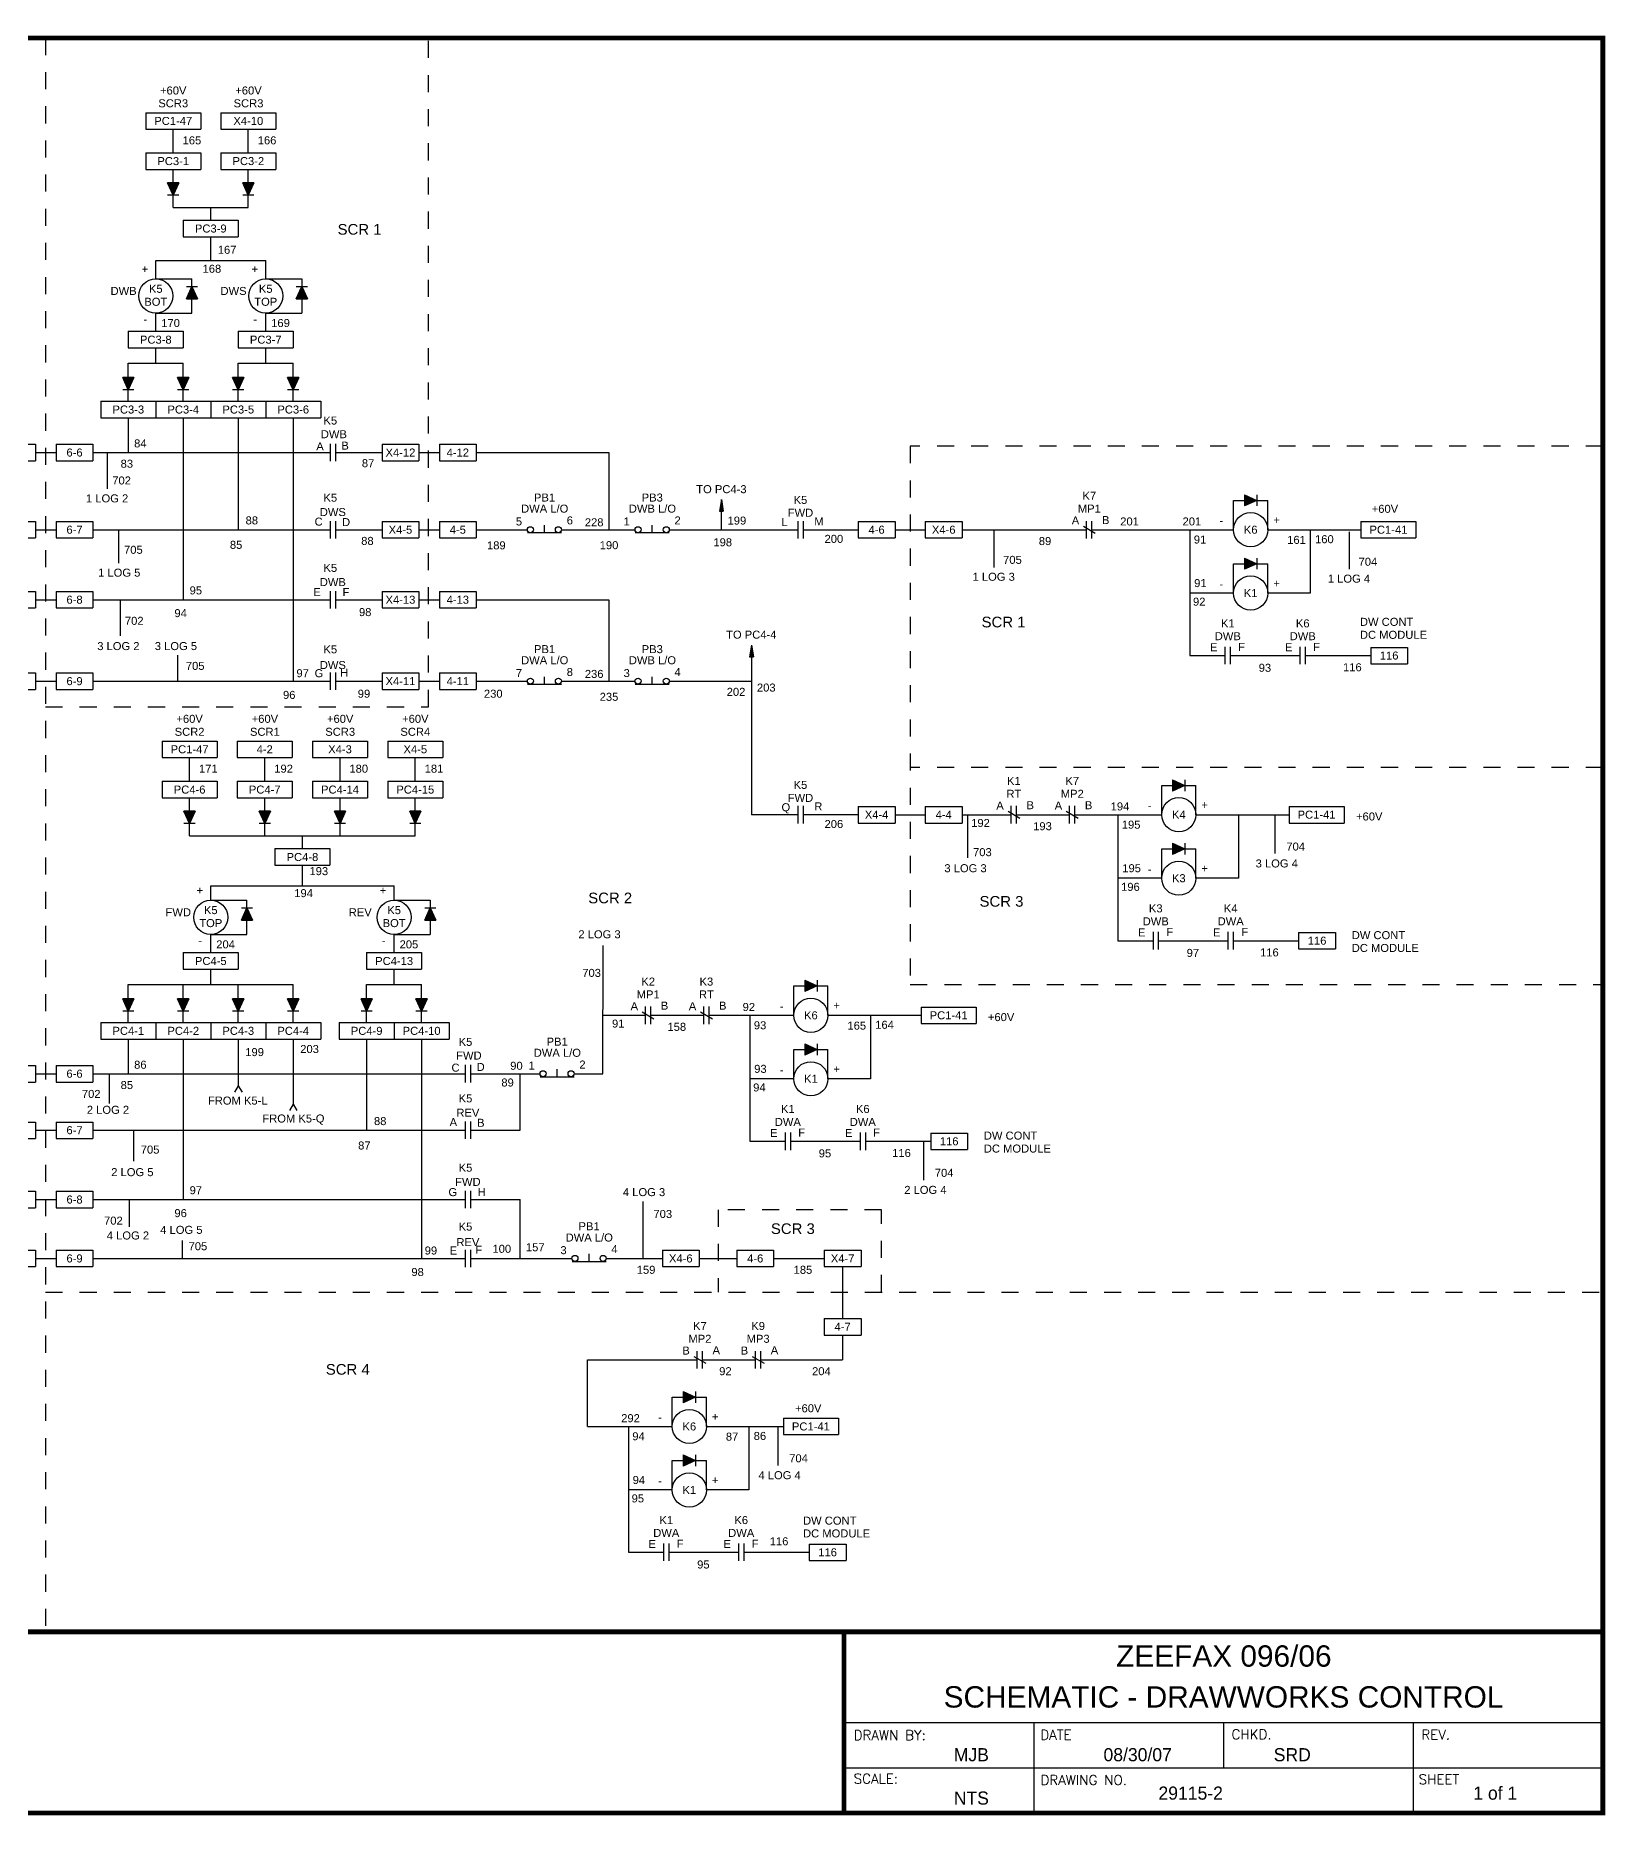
# Model space of a CAD drawing. Extents: x 2.1 to 18.8, y -2.1 to 8.4.
# Drawn here: x 9.58 to 18.78, y -2.07 to 8.35 of the extents above; entities that cross this region are included whole.
import ezdxf
from ezdxf.enums import TextEntityAlignment as Align

# ---------------------------------------------------------------- set-up
doc = ezdxf.new("R2010")
doc.units = 0
doc.header["$MEASUREMENT"] = 0
doc.linetypes.add('DASHED2', pattern=[0.375, 0.25, -0.125])
doc.layers.get('0').update_dxf_attribs({"linetype": 'CONTINUOUS'})
doc.layers.add('DRAWING', color=7, linetype='CONTINUOUS')
doc.styles.add('A1', font='A1.shx')
doc.styles.add('ROMAND', font='ROMAND.shx')
doc.styles.get("Standard").update_dxf_attribs({"font": 'ARIAL.TTF'})

# ---------------------------------------------------------------- blocks, each defined once
blk = doc.blocks.new('npcap')
for p, q in [((0, 0.051), (0, -0.051)), ((0.031, 0.051), (0.031, -0.051))]:
    blk.add_line(p, q)
blk = doc.blocks.new('diode')
blk.add_hatch(color=256).paths.add_polyline_path([(0.072, 0), (0, 0.033), (0, -0.033)])
for p, q in [((0, 0.033), (0.072, 0)), ((0, 0.033), (0, -0.033)), ((0.072, 0), (0, -0.033)), ((0.072, 0.033), (0.072, -0.033))]:
    blk.add_line(p, q)
blk = doc.blocks.new('pot_arrow')
blk.add_hatch(color=256).paths.add_polyline_path([(-0.068, 0.011), (-0.068, -0.011), (0, 0)])
for p, q in [((-0.068, 0.011), (-0.068, -0.011)), ((0, 0), (-0.068, 0.011)), ((0, 0), (-0.068, -0.011))]:
    blk.add_line(p, q)
blk = doc.blocks.new('N_C_contact')
for p, q in [((0.051, 0.031), (-0.051, 0.031)), ((0.051, 0), (-0.051, 0)), ((-0.02, -0.019), (0.02, 0.05))]:
    blk.add_line(p, q)

msp = doc.modelspace()

# ---------------------------------------------------------------- linework, layer by layer
at = {"color": 7}
for p, q in [((14.32, -1.525), (18.765, -1.525)), ((15.431, -1.525), (15.431, -2.056)), ((16.543, -1.525), (16.543, -1.791)), ((17.654, -1.525), (17.654, -2.056)), ((14.32, -1.791), (18.765, -1.791))]:
    msp.add_line(p, q, dxfattribs=at)
at = {"color": 7, "const_width": 0.0288}
msp.add_lwpolyline([(18.765, -2.056), (18.765, 8.34), (2.133, 8.34), (2.133, -2.056)], close=True, dxfattribs=at)
for points in [[(2.133, -0.995), (18.765, -0.995)], [(14.32, -2.056), (14.32, -0.995)]]:
    msp.add_lwpolyline(points, dxfattribs=at)
at = {"layer": 'DRAWING', "color": 7, "linetype": 'DASHED2', "ltscale": 0.25}
for p, q in [((9.643, 8.34), (9.643, -0.995)), ((11.886, 4.423), (11.886, 8.34)), ((14.708, 5.949), (14.708, 2.797)), ((18.765, 5.949), (14.708, 5.949)), ((9.643, 4.423), (11.886, 4.423)), ((18.765, 4.067), (14.708, 4.067)), ((14.708, 2.797), (18.765, 2.797)), ((14.54, 1.477), (13.583, 1.477)), ((13.583, 1.477), (13.583, 0.995)), ((14.54, 0.995), (14.54, 1.477)), ((9.643, 0.995), (18.746, 0.995))]:
    msp.add_line(p, q, dxfattribs=at)
at = {"layer": 'DRAWING', "color": 7}
for p, q in [((10.23, 7.902), (10.23, 7.806)), ((10.23, 7.902), (10.552, 7.902)), ((10.552, 7.902), (10.552, 7.806)), ((10.67, 7.902), (10.67, 7.806)), ((10.67, 7.902), (10.992, 7.902)), ((10.992, 7.902), (10.992, 7.806)), ((10.23, 7.806), (10.552, 7.806)), ((10.391, 7.667), (10.391, 7.806)), ((10.67, 7.806), (10.992, 7.806)), ((10.831, 7.667), (10.831, 7.806)), ((10.23, 7.667), (10.23, 7.57)), ((10.23, 7.667), (10.552, 7.667)), ((10.552, 7.667), (10.552, 7.57)), ((10.67, 7.667), (10.992, 7.667)), ((10.67, 7.667), (10.67, 7.57)), ((10.992, 7.667), (10.992, 7.57)), ((10.23, 7.57), (10.552, 7.57)), ((10.391, 7.347), (10.391, 7.57)), ((10.67, 7.57), (10.992, 7.57)), ((10.831, 7.347), (10.831, 7.57)), ((10.391, 7.347), (10.831, 7.347)), ((10.611, 7.272), (10.611, 7.347)), ((10.45, 7.272), (10.772, 7.272)), ((10.45, 7.272), (10.45, 7.175)), ((10.772, 7.272), (10.772, 7.175)), ((10.45, 7.175), (10.772, 7.175)), ((10.611, 7.037), (10.611, 7.175)), ((10.289, 7.037), (10.933, 7.037)), ((10.289, 6.929), (10.289, 7.037)), ((10.933, 6.929), (10.933, 7.037)), ((10.289, 6.929), (10.501, 6.929)), ((10.501, 6.729), (10.501, 6.929)), ((10.933, 6.929), (11.145, 6.929)), ((11.145, 6.929), (11.145, 6.729)), ((10.289, 6.622), (10.289, 6.729)), ((10.289, 6.729), (10.501, 6.729)), ((10.933, 6.622), (10.933, 6.729)), ((10.933, 6.729), (11.145, 6.729)), ((10.128, 6.622), (10.45, 6.622)), ((10.128, 6.622), (10.128, 6.525)), ((10.45, 6.622), (10.45, 6.525)), ((10.772, 6.622), (11.094, 6.622)), ((10.772, 6.622), (10.772, 6.525)), ((11.094, 6.622), (11.094, 6.525)), ((10.128, 6.525), (10.45, 6.525)), ((10.289, 6.436), (10.289, 6.525)), ((10.772, 6.525), (11.094, 6.525)), ((10.933, 6.436), (10.933, 6.525)), ((10.128, 6.212), (10.128, 6.436)), ((10.128, 6.436), (10.45, 6.436)), ((10.45, 6.212), (10.45, 6.436)), ((10.772, 6.436), (11.094, 6.436)), ((10.772, 6.212), (10.772, 6.436)), ((11.094, 6.212), (11.094, 6.436)), ((9.967, 6.212), (10.289, 6.212)), ((9.967, 6.212), (9.967, 6.116)), ((10.289, 6.212), (10.289, 6.116)), ((10.289, 6.212), (10.611, 6.212)), ((10.611, 6.212), (10.611, 6.116)), ((10.611, 6.212), (10.933, 6.212)), ((10.933, 6.212), (10.933, 6.116)), ((10.933, 6.212), (11.255, 6.212)), ((11.255, 6.212), (11.255, 6.116)), ((9.967, 6.116), (10.289, 6.116)), ((10.128, 6.116), (10.128, 5.912)), ((10.289, 6.116), (10.611, 6.116)), ((10.45, 6.116), (10.45, 5.05)), ((10.611, 6.116), (10.933, 6.116)), ((10.772, 6.116), (10.772, 5.46)), ((10.933, 6.116), (11.255, 6.116)), ((11.094, 6.116), (11.094, 4.573)), ((9.369, 5.961), (9.585, 5.961)), ((9.585, 5.961), (9.585, 5.864)), ((9.705, 5.961), (9.921, 5.961)), ((9.705, 5.961), (9.705, 5.864)), ((9.921, 5.961), (9.921, 5.864)), ((11.614, 5.961), (11.83, 5.961)), ((11.614, 5.961), (11.614, 5.864)), ((11.83, 5.961), (11.83, 5.864)), ((11.95, 5.961), (11.95, 5.864)), ((11.95, 5.961), (12.166, 5.961)), ((12.166, 5.961), (12.166, 5.864)), ((9.369, 5.864), (9.585, 5.864)), ((9.585, 5.912), (9.705, 5.912)), ((9.705, 5.864), (9.921, 5.864)), ((9.921, 5.912), (11.311, 5.912)), ((10.005, 5.912), (10.005, 5.7)), ((11.342, 5.912), (11.614, 5.912)), ((11.614, 5.864), (11.83, 5.864)), ((11.83, 5.912), (11.95, 5.912)), ((11.83, 5.912), (11.95, 5.912)), ((11.95, 5.864), (12.166, 5.864)), ((12.166, 5.912), (12.943, 5.912)), ((12.943, 5.912), (12.943, 5.46)), ((13.602, 5.46), (13.602, 5.637)), ((16.602, 5.46), (16.602, 5.632)), ((16.602, 5.632), (16.802, 5.632)), ((16.802, 5.46), (16.802, 5.632)), ((9.369, 5.509), (9.585, 5.509)), ((9.585, 5.509), (9.585, 5.412)), ((9.585, 5.46), (9.705, 5.46)), ((9.705, 5.509), (9.705, 5.412)), ((9.705, 5.509), (9.921, 5.509)), ((9.921, 5.509), (9.921, 5.412)), ((9.921, 5.46), (11.311, 5.46)), ((10.07, 5.46), (10.07, 5.264)), ((11.342, 5.46), (11.614, 5.46)), ((11.614, 5.509), (11.83, 5.509)), ((11.614, 5.509), (11.614, 5.412)), ((11.83, 5.509), (11.83, 5.412)), ((11.83, 5.46), (11.95, 5.46)), ((11.83, 5.46), (11.95, 5.46)), ((11.95, 5.509), (11.95, 5.412)), ((11.95, 5.509), (12.166, 5.509)), ((12.166, 5.509), (12.166, 5.412)), ((12.166, 5.46), (12.466, 5.46)), ((12.466, 5.443), (12.665, 5.443)), ((12.565, 5.443), (12.565, 5.487)), ((12.665, 5.46), (13.097, 5.46)), ((13.097, 5.443), (13.296, 5.443)), ((13.197, 5.443), (13.197, 5.487)), ((13.296, 5.46), (14.05, 5.46)), ((14.082, 5.46), (14.403, 5.46)), ((14.403, 5.509), (14.619, 5.509)), ((14.403, 5.509), (14.403, 5.412)), ((14.619, 5.509), (14.619, 5.412)), ((14.619, 5.46), (14.796, 5.46)), ((14.796, 5.509), (14.796, 5.412)), ((14.796, 5.509), (15.012, 5.509)), ((15.012, 5.509), (15.012, 5.412)), ((15.012, 5.46), (15.475, 5.46)), ((15.198, 5.459), (15.198, 5.239)), ((15.363, 5.46), (15.741, 5.46)), ((15.772, 5.46), (16.602, 5.46)), ((16.345, 5.46), (16.345, 4.723)), ((16.802, 5.46), (17.348, 5.46)), ((17.051, 5.46), (17.051, 5.089)), ((17.279, 5.448), (17.279, 5.228)), ((17.348, 5.509), (17.67, 5.509)), ((17.348, 5.509), (17.348, 5.412)), ((17.67, 5.509), (17.67, 5.412)), ((9.369, 5.412), (9.585, 5.412)), ((9.705, 5.412), (9.921, 5.412)), ((11.614, 5.412), (11.83, 5.412)), ((11.95, 5.412), (12.166, 5.412)), ((14.403, 5.412), (14.619, 5.412)), ((14.796, 5.412), (15.012, 5.412)), ((17.348, 5.412), (17.67, 5.412)), ((16.602, 5.261), (16.802, 5.261)), ((16.602, 5.089), (16.602, 5.261)), ((16.802, 5.089), (16.802, 5.261)), ((9.369, 5.098), (9.585, 5.098)), ((9.585, 5.098), (9.585, 5.002)), ((9.585, 5.05), (9.705, 5.05)), ((9.705, 5.098), (9.705, 5.002)), ((9.705, 5.098), (9.921, 5.098)), ((9.921, 5.098), (9.921, 5.002)), ((9.921, 5.05), (11.311, 5.05)), ((10.081, 5.052), (10.081, 4.839)), ((11.342, 5.05), (11.614, 5.05)), ((11.614, 5.098), (11.83, 5.098)), ((11.614, 5.098), (11.614, 5.002)), ((11.83, 5.098), (11.83, 5.002)), ((11.83, 5.05), (11.95, 5.05)), ((11.83, 5.05), (11.95, 5.05)), ((11.95, 5.098), (11.95, 5.002)), ((11.95, 5.098), (12.166, 5.098)), ((12.166, 5.098), (12.166, 5.002)), ((12.166, 5.05), (12.943, 5.05)), ((12.943, 5.05), (12.943, 4.573)), ((16.602, 5.089), (16.345, 5.089)), ((17.051, 5.089), (16.802, 5.089)), ((9.369, 5.002), (9.585, 5.002)), ((9.705, 5.002), (9.921, 5.002)), ((11.614, 5.002), (11.83, 5.002)), ((11.95, 5.002), (12.166, 5.002)), ((10.419, 4.573), (10.419, 4.725)), ((13.778, 4.783), (13.778, 3.791)), ((16.345, 4.723), (16.551, 4.723)), ((16.583, 4.723), (16.99, 4.723)), ((17.022, 4.723), (17.405, 4.723)), ((17.405, 4.771), (17.621, 4.771)), ((17.405, 4.771), (17.405, 4.675)), ((17.621, 4.771), (17.621, 4.675)), ((9.369, 4.621), (9.585, 4.621)), ((9.585, 4.621), (9.585, 4.524)), ((9.705, 4.621), (9.705, 4.524)), ((9.705, 4.621), (9.921, 4.621)), ((9.921, 4.621), (9.921, 4.524)), ((11.614, 4.621), (11.83, 4.621)), ((11.614, 4.621), (11.614, 4.524)), ((11.83, 4.621), (11.83, 4.524)), ((11.95, 4.621), (11.95, 4.524)), ((11.95, 4.621), (12.166, 4.621)), ((12.166, 4.621), (12.166, 4.524)), ((12.565, 4.555), (12.565, 4.599)), ((13.197, 4.555), (13.197, 4.599)), ((17.405, 4.675), (17.621, 4.675)), ((9.369, 4.524), (9.585, 4.524)), ((9.585, 4.573), (9.705, 4.573)), ((9.705, 4.524), (9.921, 4.524)), ((9.921, 4.573), (11.311, 4.573)), ((11.342, 4.573), (11.614, 4.573)), ((11.614, 4.524), (11.83, 4.524)), ((11.83, 4.573), (11.95, 4.573)), ((11.83, 4.573), (11.95, 4.573)), ((11.95, 4.524), (12.166, 4.524)), ((12.166, 4.573), (12.466, 4.573)), ((12.466, 4.555), (12.665, 4.555)), ((12.665, 4.573), (13.097, 4.573)), ((13.097, 4.555), (13.296, 4.555)), ((13.296, 4.573), (13.778, 4.573)), ((10.326, 4.222), (10.648, 4.222)), ((10.326, 4.222), (10.326, 4.126)), ((10.648, 4.222), (10.648, 4.126)), ((10.766, 4.222), (10.766, 4.126)), ((10.766, 4.222), (11.088, 4.222)), ((11.088, 4.222), (11.088, 4.126)), ((11.207, 4.222), (11.207, 4.126)), ((11.207, 4.222), (11.529, 4.222)), ((11.529, 4.222), (11.529, 4.126)), ((11.648, 4.222), (11.97, 4.222)), ((11.648, 4.222), (11.648, 4.126)), ((11.97, 4.222), (11.97, 4.126)), ((10.326, 4.126), (10.648, 4.126)), ((10.487, 3.987), (10.487, 4.126)), ((10.766, 4.126), (11.088, 4.126)), ((10.927, 3.987), (10.927, 4.126)), ((11.207, 4.126), (11.529, 4.126)), ((11.368, 3.987), (11.368, 4.126)), ((11.648, 4.126), (11.97, 4.126)), ((11.809, 3.987), (11.809, 4.126)), ((10.326, 3.987), (10.326, 3.89)), ((10.326, 3.987), (10.648, 3.987)), ((10.648, 3.987), (10.648, 3.89)), ((10.766, 3.987), (11.088, 3.987)), ((10.766, 3.987), (10.766, 3.89)), ((11.088, 3.987), (11.088, 3.89)), ((11.207, 3.987), (11.207, 3.89)), ((11.207, 3.987), (11.529, 3.987)), ((11.529, 3.987), (11.529, 3.89)), ((11.648, 3.987), (11.97, 3.987)), ((11.648, 3.987), (11.648, 3.89)), ((11.97, 3.987), (11.97, 3.89)), ((16.181, 3.791), (16.181, 3.962)), ((16.181, 3.962), (16.381, 3.962)), ((16.381, 3.791), (16.381, 3.962)), ((10.326, 3.89), (10.648, 3.89)), ((10.487, 3.667), (10.487, 3.89)), ((10.766, 3.89), (11.088, 3.89)), ((10.927, 3.667), (10.927, 3.89)), ((11.207, 3.89), (11.529, 3.89)), ((11.368, 3.667), (11.368, 3.89)), ((11.648, 3.89), (11.97, 3.89)), ((11.809, 3.667), (11.809, 3.89)), ((14.05, 3.791), (13.778, 3.791)), ((14.403, 3.791), (14.082, 3.791)), ((14.403, 3.839), (14.403, 3.742)), ((14.403, 3.839), (14.619, 3.839)), ((14.619, 3.839), (14.619, 3.742)), ((14.619, 3.791), (14.796, 3.791)), ((14.796, 3.839), (15.012, 3.839)), ((14.796, 3.839), (14.796, 3.742)), ((15.012, 3.839), (15.012, 3.742)), ((15.012, 3.791), (15.3, 3.791)), ((15.044, 3.791), (15.044, 3.538)), ((15.331, 3.791), (15.641, 3.791)), ((15.673, 3.791), (16.181, 3.791)), ((15.924, 3.791), (15.924, 3.053)), ((16.381, 3.791), (16.927, 3.791)), ((16.63, 3.791), (16.63, 3.419)), ((16.844, 3.79), (16.844, 3.563)), ((16.927, 3.839), (17.249, 3.839)), ((16.927, 3.839), (16.927, 3.742)), ((17.249, 3.839), (17.249, 3.742)), ((10.487, 3.667), (11.809, 3.667)), ((11.148, 3.592), (11.148, 3.667)), ((14.403, 3.742), (14.619, 3.742)), ((14.796, 3.742), (15.012, 3.742)), ((16.927, 3.742), (17.249, 3.742)), ((10.987, 3.592), (11.309, 3.592)), ((10.987, 3.592), (10.987, 3.495)), ((11.309, 3.592), (11.309, 3.495)), ((16.181, 3.591), (16.381, 3.591)), ((16.181, 3.419), (16.181, 3.591)), ((16.381, 3.419), (16.381, 3.591)), ((10.987, 3.495), (11.309, 3.495)), ((11.148, 3.374), (11.148, 3.495)), ((10.611, 3.29), (10.611, 3.374)), ((10.611, 3.374), (11.685, 3.374)), ((11.685, 3.29), (11.685, 3.374)), ((16.181, 3.419), (15.924, 3.419)), ((16.63, 3.419), (16.381, 3.419)), ((10.611, 3.29), (10.823, 3.29)), ((10.823, 3.09), (10.823, 3.29)), ((11.685, 3.29), (11.897, 3.29)), ((11.897, 3.29), (11.897, 3.09)), ((10.611, 3.09), (10.823, 3.09)), ((10.611, 2.983), (10.611, 3.09)), ((11.685, 3.09), (11.897, 3.09)), ((11.685, 2.983), (11.685, 3.09)), ((12.907, 2.274), (12.909, 3.024)), ((15.924, 3.053), (16.13, 3.053)), ((16.161, 3.053), (16.569, 3.053)), ((16.6, 3.053), (16.983, 3.053)), ((16.983, 3.101), (17.199, 3.101)), ((16.983, 3.101), (16.983, 3.005)), ((17.199, 3.101), (17.199, 3.005)), ((10.45, 2.983), (10.772, 2.983)), ((10.45, 2.983), (10.45, 2.886)), ((10.772, 2.983), (10.772, 2.886)), ((11.524, 2.983), (11.846, 2.983)), ((11.524, 2.983), (11.524, 2.886)), ((11.846, 2.983), (11.846, 2.886)), ((16.983, 3.005), (17.199, 3.005)), ((10.45, 2.886), (10.772, 2.886)), ((10.611, 2.797), (10.611, 2.886)), ((11.524, 2.886), (11.846, 2.886)), ((11.685, 2.797), (11.685, 2.886)), ((10.128, 2.797), (11.094, 2.797)), ((10.128, 2.573), (10.128, 2.797)), ((10.45, 2.573), (10.45, 2.797)), ((10.772, 2.573), (10.772, 2.797)), ((11.094, 2.573), (11.094, 2.797)), ((11.524, 2.797), (11.846, 2.797)), ((11.524, 2.573), (11.524, 2.797)), ((11.846, 2.573), (11.846, 2.797)), ((14.026, 2.616), (14.026, 2.788)), ((14.026, 2.788), (14.226, 2.788)), ((14.226, 2.616), (14.226, 2.788)), ((12.907, 2.616), (13.157, 2.616)), ((13.188, 2.616), (13.499, 2.616)), ((13.53, 2.616), (14.026, 2.616)), ((13.769, 2.616), (13.769, 1.878)), ((14.226, 2.616), (14.772, 2.616)), ((14.475, 2.616), (14.475, 2.244)), ((14.772, 2.664), (15.094, 2.664)), ((14.772, 2.664), (14.772, 2.567)), ((15.094, 2.664), (15.094, 2.567)), ((9.967, 2.573), (10.289, 2.573)), ((9.967, 2.573), (9.967, 2.477)), ((10.289, 2.573), (10.611, 2.573)), ((10.289, 2.573), (10.289, 2.477)), ((10.611, 2.573), (10.611, 2.477)), ((10.611, 2.573), (10.933, 2.573)), ((10.933, 2.573), (11.255, 2.573)), ((10.933, 2.573), (10.933, 2.477)), ((11.255, 2.573), (11.255, 2.477)), ((11.363, 2.573), (11.685, 2.573)), ((11.363, 2.573), (11.363, 2.477)), ((11.685, 2.573), (12.007, 2.573)), ((11.685, 2.573), (11.685, 2.477)), ((12.007, 2.573), (12.007, 2.477)), ((14.772, 2.567), (15.094, 2.567)), ((9.967, 2.477), (10.289, 2.477)), ((10.128, 2.477), (10.128, 2.274)), ((10.289, 2.477), (10.611, 2.477)), ((10.45, 2.477), (10.45, 1.537)), ((10.611, 2.477), (10.933, 2.477)), ((10.772, 2.477), (10.772, 2.202)), ((10.933, 2.477), (11.255, 2.477)), ((11.094, 2.477), (11.094, 2.095)), ((11.363, 2.477), (11.685, 2.477)), ((11.524, 2.477), (11.524, 1.943)), ((11.685, 2.477), (12.007, 2.477)), ((11.846, 2.477), (11.846, 1.192)), ((14.026, 2.244), (14.026, 2.416)), ((14.026, 2.416), (14.226, 2.416)), ((14.226, 2.244), (14.226, 2.416)), ((9.369, 2.322), (9.585, 2.322)), ((9.585, 2.322), (9.585, 2.225)), ((9.705, 2.322), (9.705, 2.225)), ((9.705, 2.322), (9.921, 2.322)), ((9.921, 2.322), (9.921, 2.225)), ((12.639, 2.256), (12.639, 2.3)), ((9.369, 2.225), (9.585, 2.225)), ((9.585, 2.274), (9.705, 2.274)), ((9.705, 2.225), (9.921, 2.225)), ((9.921, 2.274), (12.102, 2.274)), ((10.016, 2.275), (10.016, 2.099)), ((10.772, 2.202), (10.75, 2.165)), ((10.772, 2.202), (10.794, 2.165)), ((12.134, 2.274), (12.54, 2.274)), ((12.423, 1.943), (12.423, 2.274)), ((12.54, 2.256), (12.739, 2.256)), ((12.739, 2.274), (12.907, 2.274)), ((14.026, 2.244), (13.769, 2.244)), ((14.475, 2.244), (14.226, 2.244)), ((11.094, 2.095), (11.072, 2.058)), ((11.094, 2.095), (11.116, 2.058)), ((9.369, 1.991), (9.585, 1.991)), ((9.585, 1.991), (9.585, 1.894)), ((9.705, 1.991), (9.705, 1.894)), ((9.705, 1.991), (9.921, 1.991)), ((9.921, 1.991), (9.921, 1.894)), ((9.369, 1.894), (9.585, 1.894)), ((9.585, 1.943), (9.705, 1.943)), ((9.705, 1.894), (9.921, 1.894)), ((9.921, 1.943), (12.102, 1.943)), ((10.159, 1.943), (10.159, 1.761)), ((12.134, 1.943), (12.423, 1.943)), ((13.769, 1.878), (13.975, 1.878)), ((14.006, 1.878), (14.414, 1.878)), ((14.445, 1.878), (14.828, 1.878)), ((14.785, 1.879), (14.785, 1.651)), ((14.828, 1.926), (14.828, 1.83)), ((14.828, 1.926), (15.044, 1.926)), ((15.044, 1.926), (15.044, 1.83)), ((14.828, 1.83), (15.044, 1.83)), ((9.369, 1.585), (9.585, 1.585)), ((9.585, 1.585), (9.585, 1.488)), ((9.705, 1.585), (9.705, 1.488)), ((9.705, 1.585), (9.921, 1.585)), ((9.921, 1.585), (9.921, 1.488)), ((9.369, 1.488), (9.585, 1.488)), ((9.585, 1.537), (9.705, 1.537)), ((9.705, 1.488), (9.921, 1.488)), ((9.921, 1.537), (12.102, 1.537)), ((10.133, 1.539), (10.133, 1.377)), ((12.134, 1.537), (12.423, 1.537)), ((12.423, 1.192), (12.423, 1.537)), ((13.143, 1.194), (13.143, 1.526)), ((10.446, 1.194), (10.446, 1.298)), ((9.369, 1.241), (9.585, 1.241)), ((9.585, 1.241), (9.585, 1.144)), ((9.585, 1.192), (9.705, 1.192)), ((9.705, 1.241), (9.705, 1.144)), ((9.705, 1.241), (9.921, 1.241)), ((9.921, 1.241), (9.921, 1.144)), ((9.921, 1.192), (12.102, 1.192)), ((12.134, 1.192), (12.727, 1.192)), ((12.727, 1.175), (12.926, 1.175)), ((12.827, 1.175), (12.827, 1.219)), ((12.926, 1.192), (13.256, 1.192)), ((13.256, 1.241), (13.472, 1.241)), ((13.256, 1.241), (13.256, 1.144)), ((13.472, 1.241), (13.472, 1.144)), ((13.472, 1.192), (13.692, 1.192)), ((13.692, 1.241), (13.692, 1.144)), ((13.692, 1.241), (13.908, 1.241)), ((13.908, 1.241), (13.908, 1.144)), ((13.908, 1.192), (14.204, 1.192)), ((14.204, 1.241), (14.42, 1.241)), ((14.204, 1.241), (14.204, 1.144)), ((14.42, 1.241), (14.42, 1.144)), ((9.369, 1.144), (9.585, 1.144)), ((9.705, 1.144), (9.921, 1.144)), ((13.256, 1.144), (13.472, 1.144)), ((13.692, 1.144), (13.908, 1.144)), ((14.204, 1.144), (14.42, 1.144)), ((14.312, 1.144), (14.312, 0.84)), ((14.204, 0.84), (14.42, 0.84)), ((14.204, 0.84), (14.204, 0.743)), ((14.42, 0.84), (14.42, 0.743)), ((14.204, 0.743), (14.42, 0.743)), ((14.312, 0.743), (14.312, 0.598)), ((12.818, 0.598), (13.46, 0.598)), ((12.818, 0.208), (12.818, 0.598)), ((13.492, 0.598), (13.802, 0.598)), ((13.833, 0.598), (14.312, 0.598)), ((13.314, 0.208), (13.314, 0.38)), ((13.314, 0.38), (13.514, 0.38)), ((13.514, 0.208), (13.514, 0.38)), ((13.965, 0.257), (14.287, 0.257)), ((13.965, 0.257), (13.965, 0.16)), ((14.287, 0.257), (14.287, 0.16)), ((12.818, 0.208), (13.314, 0.208)), ((13.057, 0.208), (13.057, -0.529)), ((13.514, 0.208), (13.965, 0.208)), ((13.763, 0.208), (13.763, -0.164)), ((13.932, 0.208), (13.932, -0.02)), ((13.965, 0.16), (14.287, 0.16)), ((13.314, 0.008), (13.514, 0.008)), ((13.314, -0.164), (13.314, 0.008)), ((13.514, -0.164), (13.514, 0.008)), ((13.314, -0.164), (13.057, -0.164)), ((13.763, -0.164), (13.514, -0.164)), ((14.116, -0.481), (14.116, -0.577)), ((14.116, -0.481), (14.332, -0.481)), ((14.332, -0.481), (14.332, -0.577)), ((13.057, -0.529), (13.263, -0.529)), ((13.294, -0.529), (13.702, -0.529)), ((13.733, -0.529), (14.116, -0.529)), ((14.116, -0.577), (14.332, -0.577))]:
    msp.add_line(p, q, dxfattribs=at)
for centre, radius in [((10.289, 6.829), 0.1), ((10.933, 6.829), 0.1), ((16.702, 5.46), 0.1), ((12.483, 5.46), 0.0176), ((12.647, 5.46), 0.0176), ((13.114, 5.46), 0.0176), ((13.279, 5.46), 0.0176), ((16.702, 5.089), 0.1), ((12.483, 4.573), 0.0176), ((12.647, 4.573), 0.0176), ((13.114, 4.573), 0.0176), ((13.279, 4.573), 0.0176), ((16.281, 3.791), 0.1), ((16.281, 3.419), 0.1), ((10.611, 3.19), 0.1), ((11.685, 3.19), 0.1), ((14.126, 2.616), 0.1), ((14.126, 2.244), 0.1), ((12.557, 2.274), 0.0176), ((12.721, 2.274), 0.0176), ((12.744, 1.192), 0.0176), ((12.909, 1.192), 0.0176), ((13.414, 0.208), 0.1), ((13.414, -0.164), 0.1)]:
    msp.add_circle(centre, radius, dxfattribs=at)

# ---------------------------------------------------------------- block references
for name, p, rotation in [('diode', (10.391, 7.491), 270), ('diode', (10.831, 7.491), 270), ('diode', (10.501, 6.813), 90), ('diode', (11.145, 6.813), 90), ('diode', (10.128, 6.352), 270), ('diode', (10.45, 6.352), 270), ('diode', (10.772, 6.352), 270), ('diode', (11.094, 6.352), 270), ('pot_arrow', (13.602, 5.637), 90), ('N_C_contact', (15.741, 5.46), 270), ('pot_arrow', (13.778, 4.783), 90), ('diode', (10.487, 3.811), 270), ('diode', (10.927, 3.811), 270), ('diode', (11.368, 3.811), 270), ('diode', (11.809, 3.811), 270), ('N_C_contact', (15.3, 3.791), 270), ('N_C_contact', (15.641, 3.791), 270), ('diode', (10.823, 3.174), 90), ('diode', (11.897, 3.174), 90), ('diode', (10.128, 2.713), 270), ('diode', (10.45, 2.713), 270), ('diode', (10.772, 2.713), 270), ('diode', (11.094, 2.713), 270), ('diode', (11.524, 2.713), 270), ('diode', (11.846, 2.713), 270), ('N_C_contact', (13.157, 2.616), 270), ('N_C_contact', (13.499, 2.616), 270), ('N_C_contact', (13.46, 0.598), 270), ('N_C_contact', (13.802, 0.598), 270)]:
    msp.add_blockref(name, p, dxfattribs=dict(at, rotation=rotation))
for name, p in [('npcap', (11.311, 5.912)), ('diode', (16.666, 5.632)), ('npcap', (11.311, 5.46)), ('npcap', (14.05, 5.46)), ('diode', (16.666, 5.261)), ('npcap', (11.311, 5.05)), ('npcap', (16.551, 4.723)), ('npcap', (16.99, 4.723)), ('npcap', (11.311, 4.573)), ('diode', (16.245, 3.962)), ('npcap', (14.05, 3.791)), ('diode', (16.245, 3.591)), ('npcap', (16.13, 3.053)), ('npcap', (16.569, 3.053)), ('diode', (14.09, 2.788)), ('diode', (14.09, 2.416)), ('npcap', (12.102, 2.274)), ('npcap', (12.102, 1.943)), ('npcap', (13.975, 1.878)), ('npcap', (14.414, 1.878)), ('npcap', (12.102, 1.537)), ('npcap', (12.102, 1.192)), ('diode', (13.378, 0.38)), ('diode', (13.378, 0.008)), ('npcap', (13.263, -0.529)), ('npcap', (13.702, -0.529))]:
    msp.add_blockref(name, p, dxfattribs=at)

# ---------------------------------------------------------------- texts
at = {"color": 7}
for s, height, style, p in [('DRAWN BY:', 0.0576, 'ROMAND', (14.377, -1.629)), ('DATE', 0.0576, 'ROMAND', (15.47, -1.627)), ('CHKD.', 0.0576, 'ROMAND', (16.59, -1.624)), ('REV.', 0.0576, 'ROMAND', (17.702, -1.626)), ('MJB', 0.0769, 'A1', (14.963, -1.753)), ('08/30/07', 0.0769, 'A1', (15.84, -1.753)), ('SRD', 0.0769, 'A1', (16.837, -1.753)), ('SCALE:', 0.0576, 'ROMAND', (14.377, -1.884)), ('DRAWING NO.', 0.05763, 'ROMAND', (15.471, -1.892)), ('SHEET', 0.0576, 'ROMAND', (17.686, -1.888)), ('NTS', 0.0769, 'A1', (14.963, -2.007)), ('29115-2', 0.0769, 'A1', (16.162, -1.978)), ('1 of 1', 0.0769, 'A1', (18.006, -1.978))]:
    msp.add_text(s, height=height, dxfattribs=dict(at, style=style)).set_placement(p)
at = {"layer": 'DRAWING', "color": 7}
for s, p in [('+60V', (10.391, 8.009)), ('+60V', (10.832, 8.009)), ('SCR3', (10.391, 7.934)), ('SCR3', (10.832, 7.934)), ('K5', (11.311, 6.076)), ('DWB', (11.332, 5.996)), ('K5', (11.311, 5.624)), ('PB1', (12.566, 5.625)), ('PB3', (13.197, 5.625)), ('TO PC4-3', (13.602, 5.674)), ('K5', (14.065, 5.611)), ('K7', (15.757, 5.635)), ('DWS', (11.326, 5.54)), ('DWA L/O', (12.567, 5.56)), ('DWB L/O', (13.198, 5.56)), ('FWD', (14.065, 5.536)), ('MP1', (15.757, 5.56)), ('K5', (11.311, 5.213)), ('DWB', (11.326, 5.13)), ('K1', (16.568, 4.888)), ('K6', (17.007, 4.888)), ('TO PC4-4', (13.777, 4.822)), ('DWB', (16.568, 4.813)), ('DWB', (17.007, 4.813)), ('DWS', (11.326, 4.644)), ('K5', (11.311, 4.736)), ('DWA L/O', (12.567, 4.672)), ('PB1', (12.566, 4.737)), ('DWB L/O', (13.198, 4.672)), ('PB3', (13.197, 4.737)), ('SCR2', (10.487, 4.253)), ('+60V', (10.487, 4.329)), ('SCR1', (10.928, 4.253)), ('+60V', (10.928, 4.329)), ('SCR3', (11.369, 4.253)), ('+60V', (11.369, 4.329)), ('SCR4', (11.809, 4.253)), ('+60V', (11.809, 4.329)), ('K5', (14.065, 3.942)), ('K1', (15.315, 3.965)), ('K7', (15.657, 3.965)), ('FWD', (14.065, 3.866)), ('RT', (15.315, 3.89)), ('MP2', (15.657, 3.89)), ('K3', (16.146, 3.219)), ('K4', (16.585, 3.219)), ('DWB', (16.146, 3.143)), ('DWA', (16.585, 3.143)), ('K2', (13.173, 2.79)), ('K3', (13.514, 2.79)), ('MP1', (13.173, 2.715)), ('RT', (13.514, 2.715)), ('FWD', (12.123, 2.357)), ('K5', (12.103, 2.437)), ('DWA L/O', (12.641, 2.373)), ('PB1', (12.64, 2.438)), ('FROM K5-L', (10.769, 2.093)), ('K5', (12.103, 2.106)), ('K1', (13.991, 2.044)), ('K6', (14.43, 2.044)), ('FROM K5-Q', (11.095, 1.988)), ('REV', (12.117, 2.022)), ('DWA', (13.991, 1.968)), ('DWA', (14.43, 1.968)), ('K5', (12.103, 1.7)), ('FWD', (12.117, 1.617)), ('K5', (12.103, 1.355)), ('PB1', (12.827, 1.357)), ('REV', (12.117, 1.264)), ('DWA L/O', (12.828, 1.291)), ('MP2', (13.476, 0.698)), ('K7', (13.476, 0.773)), ('MP3', (13.817, 0.698)), ('K9', (13.817, 0.773)), ('DWA', (13.279, -0.439)), ('K1', (13.279, -0.364)), ('DWA', (13.718, -0.439)), ('K6', (13.718, -0.364))]:
    msp.add_text(s, height=0.0469, dxfattribs=at).set_placement(p, align=Align.CENTER)
for s, p in [('PC1-47', (10.391, 7.854)), ('X4-10', (10.831, 7.854)), ('PC3-1', (10.391, 7.619)), ('PC3-2', (10.831, 7.619)), ('PC3-9', (10.611, 7.224)), ('K5', (10.289, 6.871)), ('K5', (10.933, 6.871)), ('BOT', (10.289, 6.795)), ('TOP', (10.933, 6.795)), ('PC3-8', (10.289, 6.573)), ('PC3-7', (10.933, 6.573)), ('PC3-3', (10.128, 6.164)), ('PC3-4', (10.45, 6.164)), ('PC3-5', (10.772, 6.164)), ('PC3-6', (11.094, 6.164)), ('6-6', (9.813, 5.912)), ('X4-12', (11.722, 5.912)), ('4-12', (12.058, 5.912)), ('6-7', (9.813, 5.46)), ('X4-5', (11.722, 5.46)), ('4-5', (12.058, 5.46)), ('4-6', (14.511, 5.46)), ('X4-6', (14.904, 5.46)), ('K6', (16.702, 5.46)), ('PC1-41', (17.509, 5.46)), ('K1', (16.702, 5.089)), ('6-8', (9.813, 5.05)), ('X4-13', (11.722, 5.05)), ('4-13', (12.058, 5.05)), ('116', (17.513, 4.723)), ('6-9', (9.813, 4.573)), ('X4-11', (11.722, 4.573)), ('4-11', (12.058, 4.573)), ('PC1-47', (10.487, 4.174)), ('4-2', (10.927, 4.174)), ('X4-3', (11.368, 4.174)), ('X4-5', (11.809, 4.174)), ('PC4-6', (10.487, 3.938)), ('PC4-7', (10.927, 3.938)), ('PC4-14', (11.368, 3.938)), ('PC4-15', (11.809, 3.938)), ('X4-4', (14.511, 3.791)), ('4-4', (14.904, 3.791)), ('K4', (16.281, 3.791)), ('PC1-41', (17.088, 3.791)), ('PC4-8', (11.148, 3.543)), ('K3', (16.281, 3.419)), ('K5', (10.611, 3.232)), ('K5', (11.685, 3.232)), ('TOP', (10.611, 3.156)), ('BOT', (11.685, 3.156)), ('116', (17.091, 3.053)), ('PC4-5', (10.611, 2.934)), ('PC4-13', (11.685, 2.934)), ('K6', (14.126, 2.616)), ('PC1-41', (14.933, 2.616)), ('PC4-1', (10.128, 2.525)), ('PC4-2', (10.45, 2.525)), ('PC4-3', (10.772, 2.525)), ('PC4-4', (11.094, 2.525)), ('PC4-9', (11.524, 2.525)), ('PC4-10', (11.846, 2.525)), ('6-6', (9.813, 2.274)), ('K1', (14.126, 2.244)), ('6-7', (9.813, 1.943)), ('116', (14.936, 1.878)), ('6-8', (9.813, 1.537)), ('6-9', (9.813, 1.192)), ('X4-6', (13.364, 1.192)), ('4-6', (13.8, 1.192)), ('X4-7', (14.312, 1.192)), ('4-7', (14.312, 0.792)), ('K6', (13.414, 0.208)), ('PC1-41', (14.126, 0.208)), ('K1', (13.414, -0.164)), ('116', (14.224, -0.529))]:
    msp.add_text(s, height=0.0469, dxfattribs=at).set_placement(p, align=Align.MIDDLE_CENTER)
for s, height, p in [('165', 0.0469, (10.446, 7.717)), ('166', 0.0469, (10.886, 7.717)), ('SCR 1', 0.0625, (11.354, 7.188)), ('167', 0.0469, (10.652, 7.076)), ('+', 0.0469, (10.206, 6.963)), ('168', 0.0469, (10.563, 6.965)), ('+', 0.0469, (10.85, 6.963)), ('DWB', 0.0469, (10.024, 6.835)), ('DWS', 0.0469, (10.668, 6.835)), ('-', 0.0469, (10.216, 6.669)), ('170', 0.0469, (10.321, 6.647)), ('-', 0.0469, (10.86, 6.669)), ('169', 0.0469, (10.965, 6.647)), ('84', 0.0469, (10.162, 5.942)), ('A', 0.0469, (11.229, 5.925)), ('B', 0.0469, (11.376, 5.929)), ('83', 0.0469, (10.083, 5.823)), ('87', 0.0469, (11.496, 5.826)), ('702', 0.0469, (10.034, 5.725)), ('1 LOG 2', 0.0469, (9.88, 5.62)), ('88', 0.0469, (10.815, 5.491)), ('C', 0.0469, (11.219, 5.484)), ('D', 0.0469, (11.38, 5.481)), ('5', 0.0469, (12.398, 5.485)), ('6', 0.0469, (12.696, 5.491)), ('228', 0.0469, (12.802, 5.48)), ('1', 0.0469, (13.029, 5.485)), ('2', 0.0469, (13.327, 5.491)), ('199', 0.0469, (13.638, 5.49)), ('L', 0.0469, (13.954, 5.481)), ('M', 0.0469, (14.146, 5.485)), ('A', 0.0469, (15.654, 5.491)), ('B', 0.0469, (15.831, 5.493)), ('201', 0.0469, (15.938, 5.485)), ('201', 0.0469, (16.303, 5.485)), ('+', 0.0469, (16.835, 5.494)), ('+60V', 0.0469, (17.411, 5.559)), ('200', 0.0469, (14.206, 5.383)), ('91', 0.0469, (16.369, 5.379)), ('-', 0.0469, (16.52, 5.49)), ('161', 0.0469, (16.916, 5.377)), ('160', 0.0469, (17.079, 5.381)), ('705', 0.0469, (10.103, 5.319)), ('85', 0.0469, (10.723, 5.348)), ('88', 0.0469, (11.492, 5.371)), ('189', 0.0469, (12.229, 5.345)), ('190', 0.0469, (12.889, 5.346)), ('198', 0.0469, (13.555, 5.363)), ('89', 0.0469, (15.461, 5.37)), ('1 LOG 5', 0.0469, (9.951, 5.185)), ('705', 0.0469, (15.252, 5.26)), ('704', 0.0469, (17.334, 5.249)), ('95', 0.0469, (10.487, 5.081)), ('E', 0.0469, (11.212, 5.071)), ('F', 0.0469, (11.383, 5.071)), ('1 LOG 3', 0.0469, (15.073, 5.161)), ('91', 0.0469, (16.371, 5.124)), ('-', 0.0469, (16.52, 5.118)), ('+', 0.0469, (16.835, 5.123)), ('1 LOG 4', 0.0469, (17.154, 5.15)), ('92', 0.0469, (16.364, 5.015)), ('702', 0.0469, (10.108, 4.903)), ('94', 0.0469, (10.398, 4.948)), ('98', 0.0469, (11.479, 4.954)), ('SCR 1', 0.0625, (15.126, 4.888)), ('DW CONT', 0.0469, (17.342, 4.897)), ('3 LOG 2', 0.0469, (9.946, 4.755)), ('3 LOG 5', 0.0469, (10.283, 4.755)), ('F', 0.0469, (16.629, 4.75)), ('F', 0.0469, (17.068, 4.75)), ('DC MODULE', 0.0469, (17.342, 4.821)), ('E', 0.0469, (16.464, 4.748)), ('E', 0.0469, (16.903, 4.748)), ('705', 0.0469, (10.465, 4.639)), ('97', 0.0469, (11.113, 4.596)), ('G', 0.0469, (11.219, 4.596)), ('H', 0.0469, (11.369, 4.599)), ('7', 0.0469, (12.398, 4.597)), ('8', 0.0469, (12.696, 4.603)), ('236', 0.0469, (12.802, 4.592)), ('3', 0.0469, (13.029, 4.597)), ('4', 0.0469, (13.327, 4.603)), ('93', 0.0469, (16.749, 4.628)), ('116', 0.0469, (17.243, 4.631)), ('96', 0.0469, (11.034, 4.469)), ('99', 0.0469, (11.472, 4.476)), ('230', 0.0469, (12.211, 4.476)), ('235', 0.0469, (12.889, 4.458)), ('202', 0.0469, (13.633, 4.487)), ('203', 0.0469, (13.81, 4.512)), ('171', 0.0469, (10.542, 4.037)), ('192', 0.0469, (10.983, 4.037)), ('180', 0.0469, (11.423, 4.037)), ('181', 0.0469, (11.864, 4.037)), ('Q', 0.0469, (13.954, 3.811)), ('R', 0.0469, (14.146, 3.816)), ('A', 0.0469, (15.212, 3.821)), ('B', 0.0469, (15.389, 3.823)), ('A', 0.0469, (15.554, 3.821)), ('B', 0.0469, (15.731, 3.823)), ('194', 0.0469, (15.882, 3.816)), ('+', 0.0469, (16.413, 3.825)), ('206', 0.0469, (14.206, 3.713)), ('192', 0.0469, (15.065, 3.719)), ('195', 0.0469, (15.947, 3.709)), ('-', 0.0469, (16.099, 3.82)), ('+60V', 0.0469, (17.319, 3.757)), ('193', 0.0469, (15.428, 3.7)), ('703', 0.0469, (15.076, 3.548)), ('704', 0.0469, (16.911, 3.581)), ('193', 0.0469, (11.189, 3.437)), ('3 LOG 3', 0.0469, (14.908, 3.454)), ('195', 0.0469, (15.95, 3.454)), ('-', 0.0469, (16.099, 3.448)), ('+', 0.0469, (16.413, 3.453)), ('3 LOG 4', 0.0469, (16.731, 3.482)), ('+', 0.0469, (10.528, 3.324)), ('194', 0.0469, (11.1, 3.308)), ('+', 0.0469, (11.601, 3.324)), ('196', 0.0469, (15.943, 3.345)), ('FWD', 0.0469, (10.346, 3.196)), ('REV', 0.0469, (11.419, 3.196)), ('SCR 2', 0.0625, (12.822, 3.272)), ('SCR 3', 0.0625, (15.114, 3.252)), ('F', 0.0469, (16.208, 3.081)), ('F', 0.0469, (16.647, 3.081)), ('-', 0.0469, (10.538, 3.031)), ('204', 0.0469, (10.643, 3.008)), ('-', 0.0469, (11.612, 3.031)), ('205', 0.0469, (11.717, 3.008)), ('2 LOG 3', 0.0469, (12.764, 3.067)), ('E', 0.0469, (16.042, 3.078)), ('E', 0.0469, (16.481, 3.078)), ('DW CONT', 0.0469, (17.294, 3.062)), ('DC MODULE', 0.0469, (17.294, 2.987)), ('97', 0.0469, (16.327, 2.958)), ('116', 0.0469, (16.757, 2.961)), ('703', 0.0469, (12.787, 2.841)), ('A', 0.0469, (13.07, 2.646)), ('B', 0.0469, (13.247, 2.649)), ('A', 0.0469, (13.411, 2.646)), ('B', 0.0469, (13.588, 2.649)), ('92', 0.0469, (13.726, 2.641)), ('-', 0.0469, (13.944, 2.645)), ('+', 0.0469, (14.258, 2.65)), ('+60V', 0.0469, (15.163, 2.582)), ('91', 0.0469, (12.961, 2.544)), ('158', 0.0469, (13.286, 2.525)), ('93', 0.0469, (13.792, 2.534)), ('165', 0.0469, (14.34, 2.532)), ('164', 0.0469, (14.503, 2.537)), ('199', 0.0469, (10.813, 2.377)), ('203', 0.0469, (11.135, 2.395)), ('86', 0.0469, (10.162, 2.303)), ('C', 0.0469, (12.021, 2.286)), ('D', 0.0469, (12.168, 2.29)), ('90', 0.0469, (12.365, 2.297)), ('1', 0.0469, (12.472, 2.298)), ('2', 0.0469, (12.77, 2.304)), ('93', 0.0469, (13.794, 2.279)), ('-', 0.0469, (13.944, 2.273)), ('+', 0.0469, (14.258, 2.278)), ('85', 0.0469, (10.083, 2.184)), ('89', 0.0469, (12.313, 2.199)), ('94', 0.0469, (13.788, 2.17)), ('702', 0.0469, (9.856, 2.132)), ('2 LOG 2', 0.0469, (9.885, 2.039)), ('88', 0.0469, (11.567, 1.973)), ('A', 0.0469, (12.01, 1.967)), ('B', 0.0469, (12.171, 1.963)), ('87', 0.0469, (11.474, 1.83)), ('E', 0.0469, (13.887, 1.903)), ('F', 0.0469, (14.052, 1.906)), ('E', 0.0469, (14.326, 1.903)), ('F', 0.0469, (14.491, 1.906)), ('DW CONT', 0.0469, (15.139, 1.888)), ('705', 0.0469, (10.201, 1.806)), ('95', 0.0469, (14.172, 1.784)), ('116', 0.0469, (14.602, 1.786)), ('DC MODULE', 0.0469, (15.139, 1.812)), ('2 LOG 5', 0.0469, (10.028, 1.674)), ('704', 0.0469, (14.852, 1.67)), ('97', 0.0469, (10.487, 1.568)), ('G', 0.0469, (12.003, 1.557)), ('H', 0.0469, (12.174, 1.557)), ('4 LOG 3', 0.0469, (13.025, 1.557)), ('2 LOG 4', 0.0469, (14.673, 1.57)), ('96', 0.0469, (10.398, 1.434)), ('703', 0.0469, (13.204, 1.429)), ('702', 0.0469, (9.986, 1.39)), ('4 LOG 5', 0.0469, (10.315, 1.336)), ('SCR 3', 0.0625, (13.892, 1.335)), ('4 LOG 2', 0.0469, (10.002, 1.303)), ('705', 0.0469, (10.481, 1.24)), ('99', 0.0469, (11.864, 1.215)), ('E', 0.0469, (12.01, 1.215)), ('F', 0.0469, (12.161, 1.219)), ('100', 0.0469, (12.261, 1.225)), ('157', 0.0469, (12.457, 1.234)), ('3', 0.0469, (12.659, 1.217)), ('4', 0.0469, (12.957, 1.223)), ('159', 0.0469, (13.106, 1.102)), ('185', 0.0469, (14.025, 1.102)), ('98', 0.0469, (11.786, 1.089)), ('B', 0.0469, (13.373, 0.629)), ('A', 0.0469, (13.55, 0.631)), ('B', 0.0469, (13.715, 0.629)), ('A', 0.0469, (13.891, 0.631)), ('SCR 4', 0.0625, (11.285, 0.511)), ('92', 0.0469, (13.589, 0.508)), ('204', 0.0469, (14.133, 0.508)), ('+60V', 0.0469, (14.033, 0.291)), ('292', 0.0469, (13.015, 0.233)), ('-', 0.0469, (13.232, 0.238)), ('+', 0.0469, (13.546, 0.242)), ('94', 0.0469, (13.08, 0.127)), ('87', 0.0469, (13.628, 0.125)), ('86', 0.0469, (13.791, 0.129)), ('704', 0.0469, (13.999, -0.002)), ('94', 0.0469, (13.082, -0.129)), ('+', 0.0469, (13.546, -0.13)), ('4 LOG 4', 0.0469, (13.819, -0.101)), ('95', 0.0469, (13.076, -0.237)), ('-', 0.0469, (13.232, -0.134)), ('DW CONT', 0.0469, (14.08, -0.367)), ('DC MODULE', 0.0469, (14.08, -0.442)), ('E', 0.0469, (13.175, -0.504)), ('F', 0.0469, (13.34, -0.502)), ('E', 0.0469, (13.614, -0.504)), ('F', 0.0469, (13.779, -0.502)), ('116', 0.0469, (13.885, -0.488)), ('95', 0.0469, (13.46, -0.624))]:
    msp.add_text(s, height=height, dxfattribs=at).set_placement(p)
at = {"layer": 'DRAWING', "color": 7, "linetype": 'ByBlock'}
msp.add_text('ZEEFAX 096/06', height=0.125, dxfattribs=at).set_placement((16.545, -1.199), align=Align.CENTER)
msp.add_text('SCHEMATIC - DRAWWORKS CONTROL', height=0.125, dxfattribs=at).set_placement((16.543, -1.376), align=Align.MIDDLE_CENTER)

doc.saveas('drawing.dxf')
